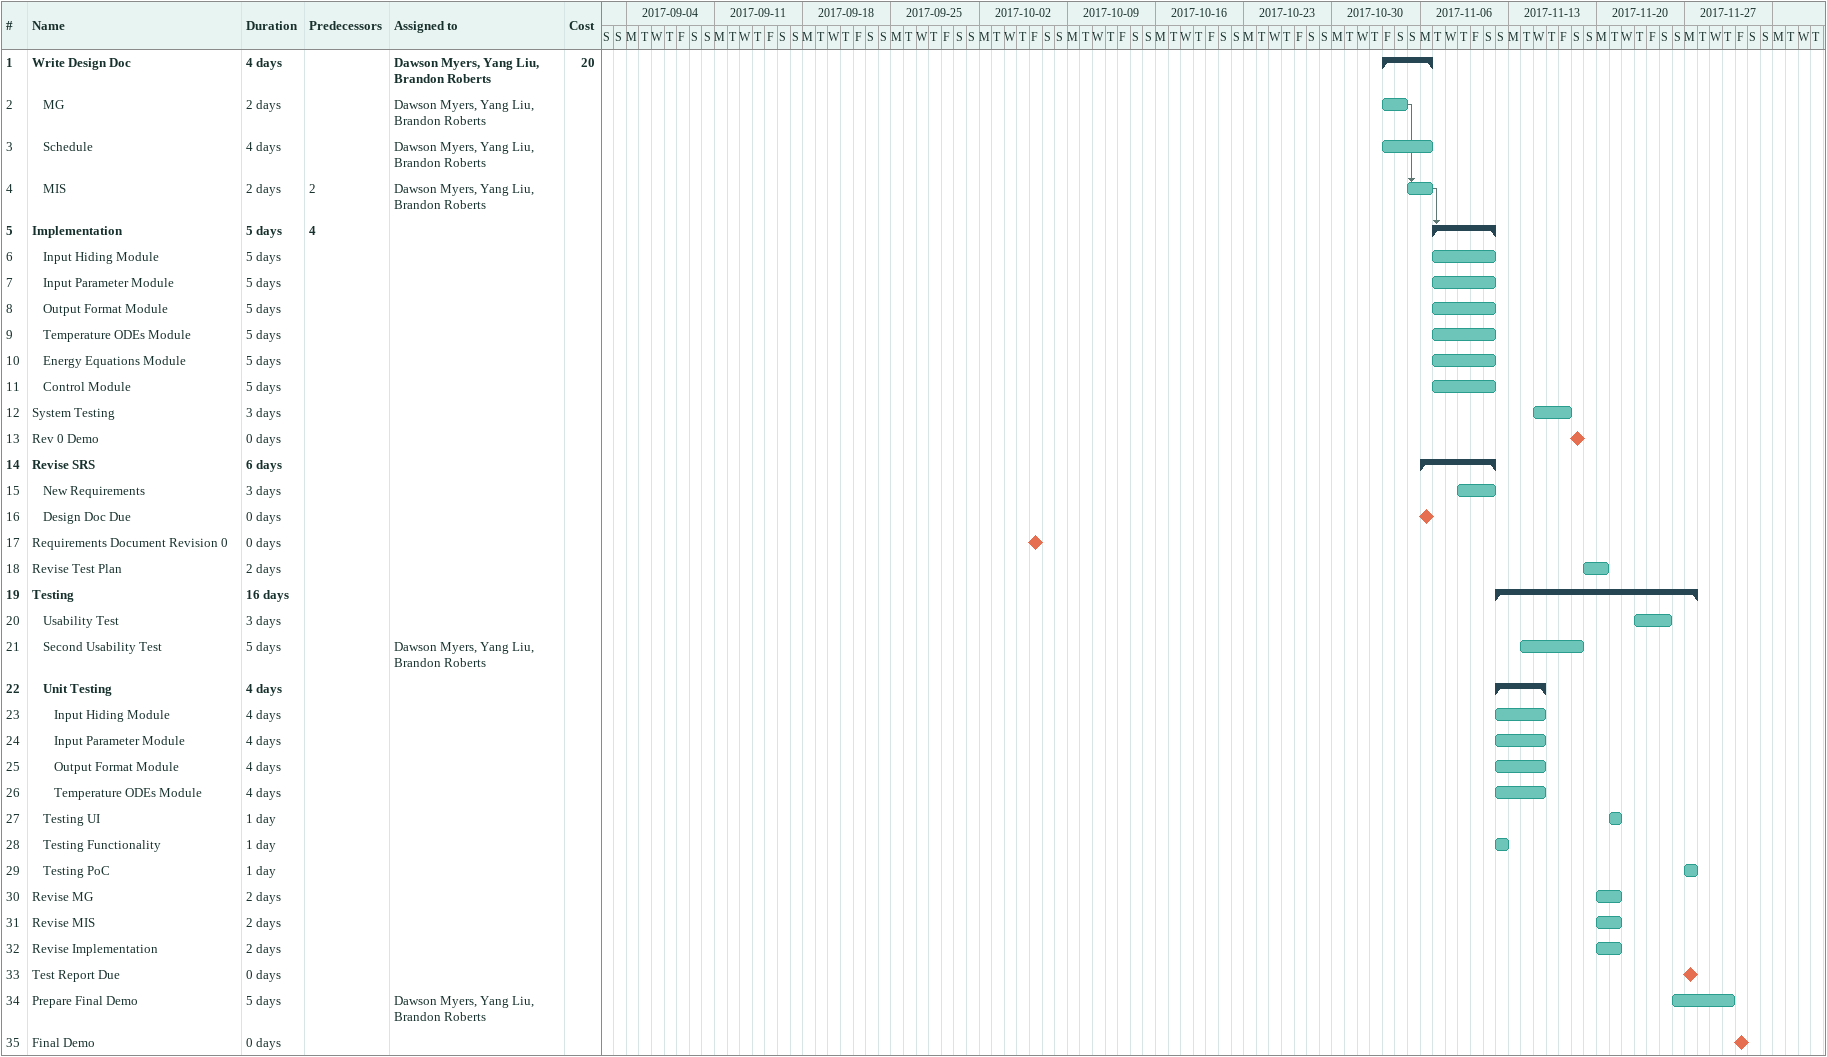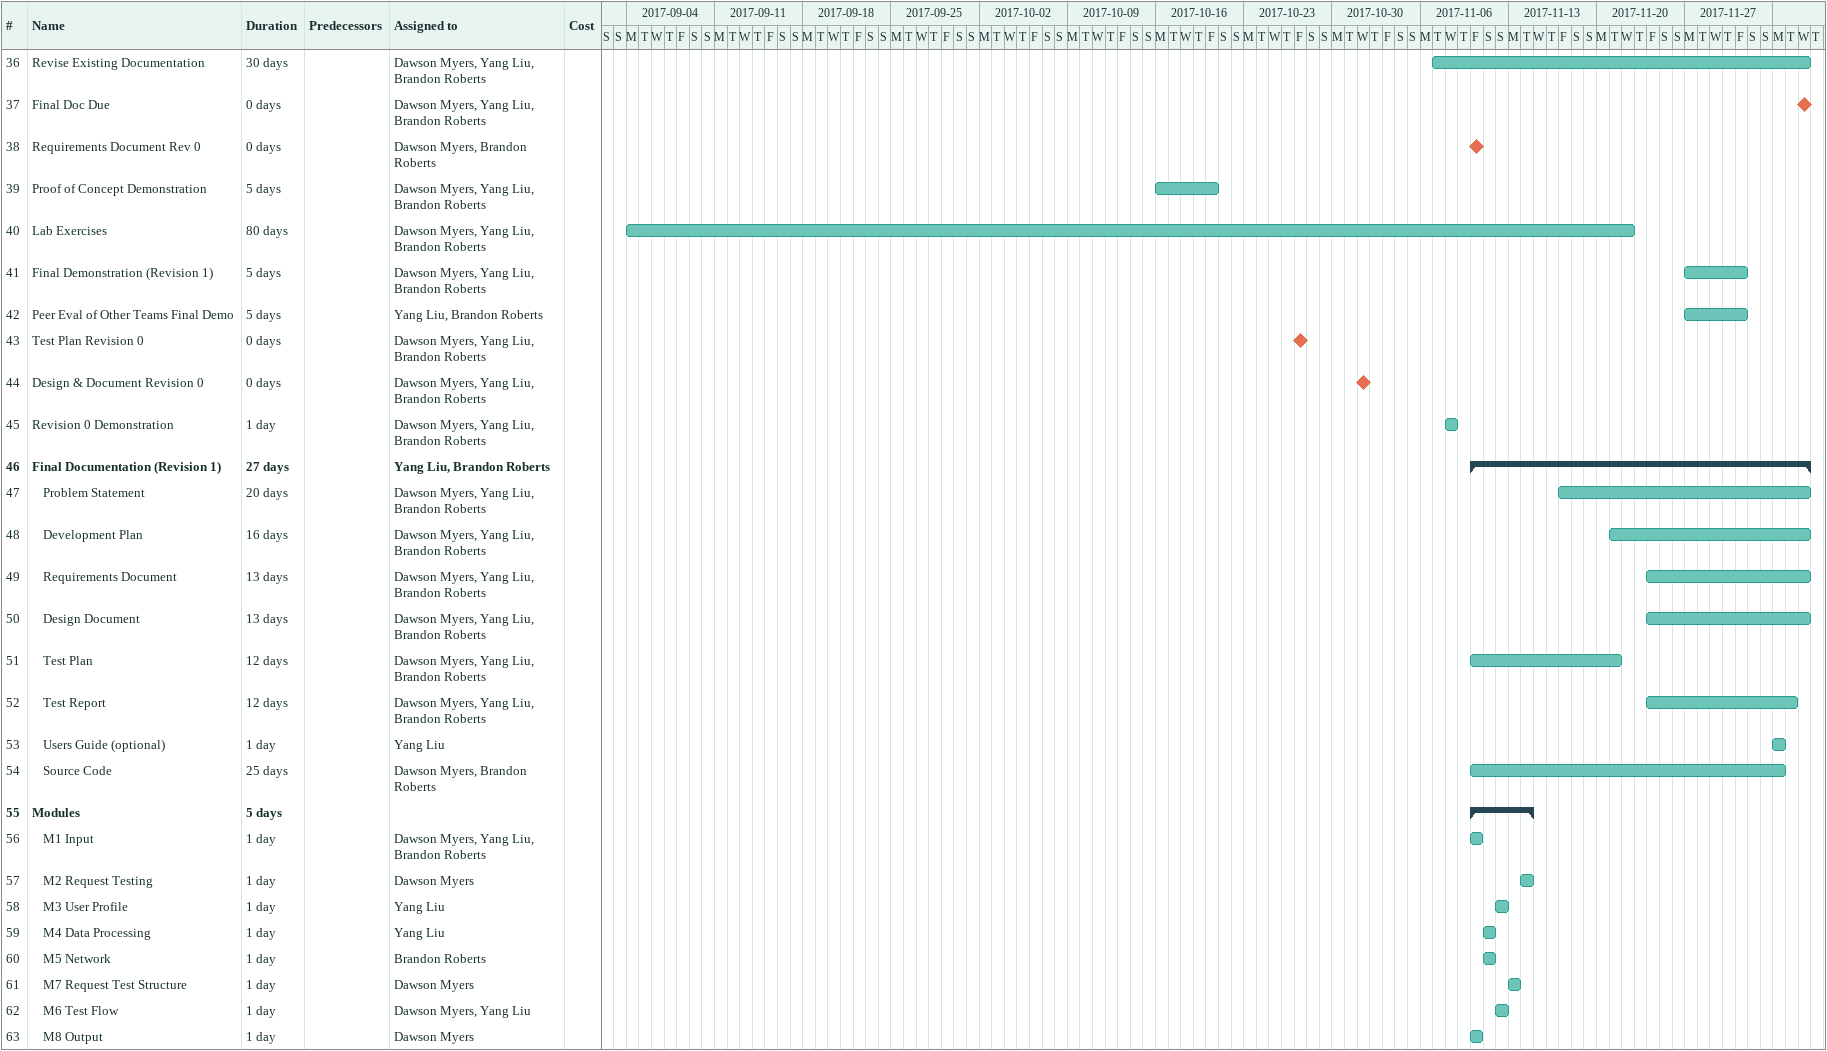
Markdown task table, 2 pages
| ID | Level | Task | Duration | Start | Finish | Predecessors | Resources | Cost |
|---|---|---|---|---|---|---|---|---|
| 1 | 1 | **Write Design Doc** | 4d | 2017-11-03 | 2017-11-06 |  | Dawson Myers, Yang Liu, Brandon Roberts | 20 |
| 2 | 2 | MG | 2d | 2017-11-03 | 2017-11-04 |  | Dawson Myers, Yang Liu, Brandon Roberts |  |
| 3 | 2 | Schedule | 4d | 2017-11-03 | 2017-11-06 |  | Dawson Myers, Yang Liu, Brandon Roberts |  |
| 4 | 2 | MIS | 2d | 2017-11-05 | 2017-11-06 | 2 | Dawson Myers, Yang Liu, Brandon Roberts |  |
| 5 | 1 | **Implementation** | 5d | 2017-11-07 | 2017-11-11 | 4 |  |  |
| 6 | 2 | Input Hiding Module | 5d | 2017-11-07 | 2017-11-11 |  |  |  |
| 7 | 2 | Input Parameter Module | 5d | 2017-11-07 | 2017-11-11 |  |  |  |
| 8 | 2 | Output Format Module | 5d | 2017-11-07 | 2017-11-11 |  |  |  |
| 9 | 2 | Temperature ODEs Module | 5d | 2017-11-07 | 2017-11-11 |  |  |  |
| 10 | 2 | Energy Equations Module | 5d | 2017-11-07 | 2017-11-11 |  |  |  |
| 11 | 2 | Control Module | 5d | 2017-11-07 | 2017-11-11 |  |  |  |
| 12 | 1 | System Testing | 3d | 2017-11-15 | 2017-11-17 |  |  |  |
| 13 | 1 | Rev 0 Demo | 0d | 2017-11-18 | 2017-11-18 |  |  |  |
| 14 | 1 | **Revise SRS** | 6d | 2017-11-06 | 2017-11-11 |  |  |  |
| 15 | 2 | New Requirements | 3d | 2017-11-09 | 2017-11-11 |  |  |  |
| 16 | 2 | Design Doc Due | 0d | 2017-11-06 | 2017-11-06 |  |  |  |
| 17 | 1 | Requirements Document Revision 0 | 0d | 2017-10-06 | 2017-10-06 |  |  |  |
| 18 | 1 | Revise Test Plan | 2d | 2017-11-19 | 2017-11-20 |  |  |  |
| 19 | 1 | **Testing** | 16d | 2017-11-12 | 2017-11-27 |  |  |  |
| 20 | 2 | Usability Test | 3d | 2017-11-23 | 2017-11-25 |  |  |  |
| 21 | 2 | Second Usability Test | 5d | 2017-11-14 | 2017-11-18 |  | Dawson Myers, Yang Liu, Brandon Roberts |  |
| 22 | 2 | **Unit Testing** | 4d | 2017-11-12 | 2017-11-15 |  |  |  |
| 23 | 3 | Input Hiding Module | 4d | 2017-11-12 | 2017-11-15 |  |  |  |
| 24 | 3 | Input Parameter Module | 4d | 2017-11-12 | 2017-11-15 |  |  |  |
| 25 | 3 | Output Format Module | 4d | 2017-11-12 | 2017-11-15 |  |  |  |
| 26 | 3 | Temperature ODEs Module | 4d | 2017-11-12 | 2017-11-15 |  |  |  |
| 27 | 2 | Testing UI | 1d | 2017-11-21 | 2017-11-21 |  |  |  |
| 28 | 2 | Testing Functionality | 1d | 2017-11-12 | 2017-11-12 |  |  |  |
| 29 | 2 | Testing PoC | 1d | 2017-11-27 | 2017-11-27 |  |  |  |
| 30 | 1 | Revise MG | 2d | 2017-11-20 | 2017-11-21 |  |  |  |
| 31 | 1 | Revise MIS | 2d | 2017-11-20 | 2017-11-21 |  |  |  |
| 32 | 1 | Revise Implementation | 2d | 2017-11-20 | 2017-11-21 |  |  |  |
| 33 | 1 | Test Report Due | 0d | 2017-11-27 | 2017-11-27 |  |  |  |
| 34 | 1 | Prepare Final Demo | 5d | 2017-11-26 | 2017-11-30 |  | Dawson Myers, Yang Liu, Brandon Roberts |  |
| 35 | 1 | Final Demo | 0d | 2017-12-01 | 2017-12-01 |  |  |  |
| 36 | 1 | Revise Existing Documentation | 30d | 2017-11-07 | 2017-12-06 |  | Dawson Myers, Yang Liu, Brandon Roberts |  |
| 37 | 1 | Final Doc Due | 0d | 2017-12-06 | 2017-12-06 |  | Dawson Myers, Yang Liu, Brandon Roberts |  |
| 38 | 1 | Requirements Document Rev 0 | 0d | 2017-11-10 | 2017-11-10 |  | Dawson Myers, Brandon Roberts |  |
| 39 | 1 | Proof of Concept Demonstration | 5d | 2017-10-16 | 2017-10-20 |  | Dawson Myers, Yang Liu, Brandon Roberts |  |
| 40 | 1 | Lab Exercises | 80d | 2017-09-04 | 2017-11-22 |  | Dawson Myers, Yang Liu, Brandon Roberts |  |
| 41 | 1 | Final Demonstration (Revision 1) | 5d | 2017-11-27 | 2017-12-01 |  | Dawson Myers, Yang Liu, Brandon Roberts |  |
| 42 | 1 | Peer Eval of Other Teams Final Demo | 5d | 2017-11-27 | 2017-12-01 |  | Yang Liu, Brandon Roberts |  |
| 43 | 1 | Test Plan Revision 0 | 0d | 2017-10-27 | 2017-10-27 |  | Dawson Myers, Yang Liu, Brandon Roberts |  |
| 44 | 1 | Design & Document Revision 0 | 0d | 2017-11-01 | 2017-11-01 |  | Dawson Myers, Yang Liu, Brandon Roberts |  |
| 45 | 1 | Revision 0 Demonstration | 1d | 2017-11-08 | 2017-11-08 |  | Dawson Myers, Yang Liu, Brandon Roberts |  |
| 46 | 1 | **Final Documentation (Revision 1)** | 27d | 2017-11-10 | 2017-12-06 |  | Yang Liu, Brandon Roberts |  |
| 47 | 2 | Problem Statement | 20d | 2017-11-17 | 2017-12-06 |  | Dawson Myers, Yang Liu, Brandon Roberts |  |
| 48 | 2 | Development Plan | 16d | 2017-11-21 | 2017-12-06 |  | Dawson Myers, Yang Liu, Brandon Roberts |  |
| 49 | 2 | Requirements Document | 13d | 2017-11-24 | 2017-12-06 |  | Dawson Myers, Yang Liu, Brandon Roberts |  |
| 50 | 2 | Design Document | 13d | 2017-11-24 | 2017-12-06 |  | Dawson Myers, Yang Liu, Brandon Roberts |  |
| 51 | 2 | Test Plan | 12d | 2017-11-10 | 2017-11-21 |  | Dawson Myers, Yang Liu, Brandon Roberts |  |
| 52 | 2 | Test Report | 12d | 2017-11-24 | 2017-12-05 |  | Dawson Myers, Yang Liu, Brandon Roberts |  |
| 53 | 2 | Users Guide (optional) | 1d | 2017-12-04 | 2017-12-04 |  | Yang Liu |  |
| 54 | 2 | Source Code | 25d | 2017-11-10 | 2017-12-04 |  | Dawson Myers, Brandon Roberts |  |
| 55 | 1 | **Modules** | 5d | 2017-11-10 | 2017-11-14 |  |  |  |
| 56 | 2 | M1 Input | 1d | 2017-11-10 | 2017-11-10 |  | Dawson Myers, Yang Liu, Brandon Roberts |  |
| 57 | 2 | M2 Request Testing | 1d | 2017-11-14 | 2017-11-14 |  | Dawson Myers |  |
| 58 | 2 | M3 User Profile | 1d | 2017-11-12 | 2017-11-12 |  | Yang Liu |  |
| 59 | 2 | M4 Data Processing | 1d | 2017-11-11 | 2017-11-11 |  | Yang Liu |  |
| 60 | 2 | M5 Network | 1d | 2017-11-11 | 2017-11-11 |  | Brandon Roberts |  |
| 61 | 2 | M7 Request Test Structure | 1d | 2017-11-13 | 2017-11-13 |  | Dawson Myers |  |
| 62 | 2 | M6 Test Flow | 1d | 2017-11-12 | 2017-11-12 |  | Dawson Myers, Yang Liu |  |
| 63 | 2 | M8 Output | 1d | 2017-11-10 | 2017-11-10 |  | Dawson Myers |  |
